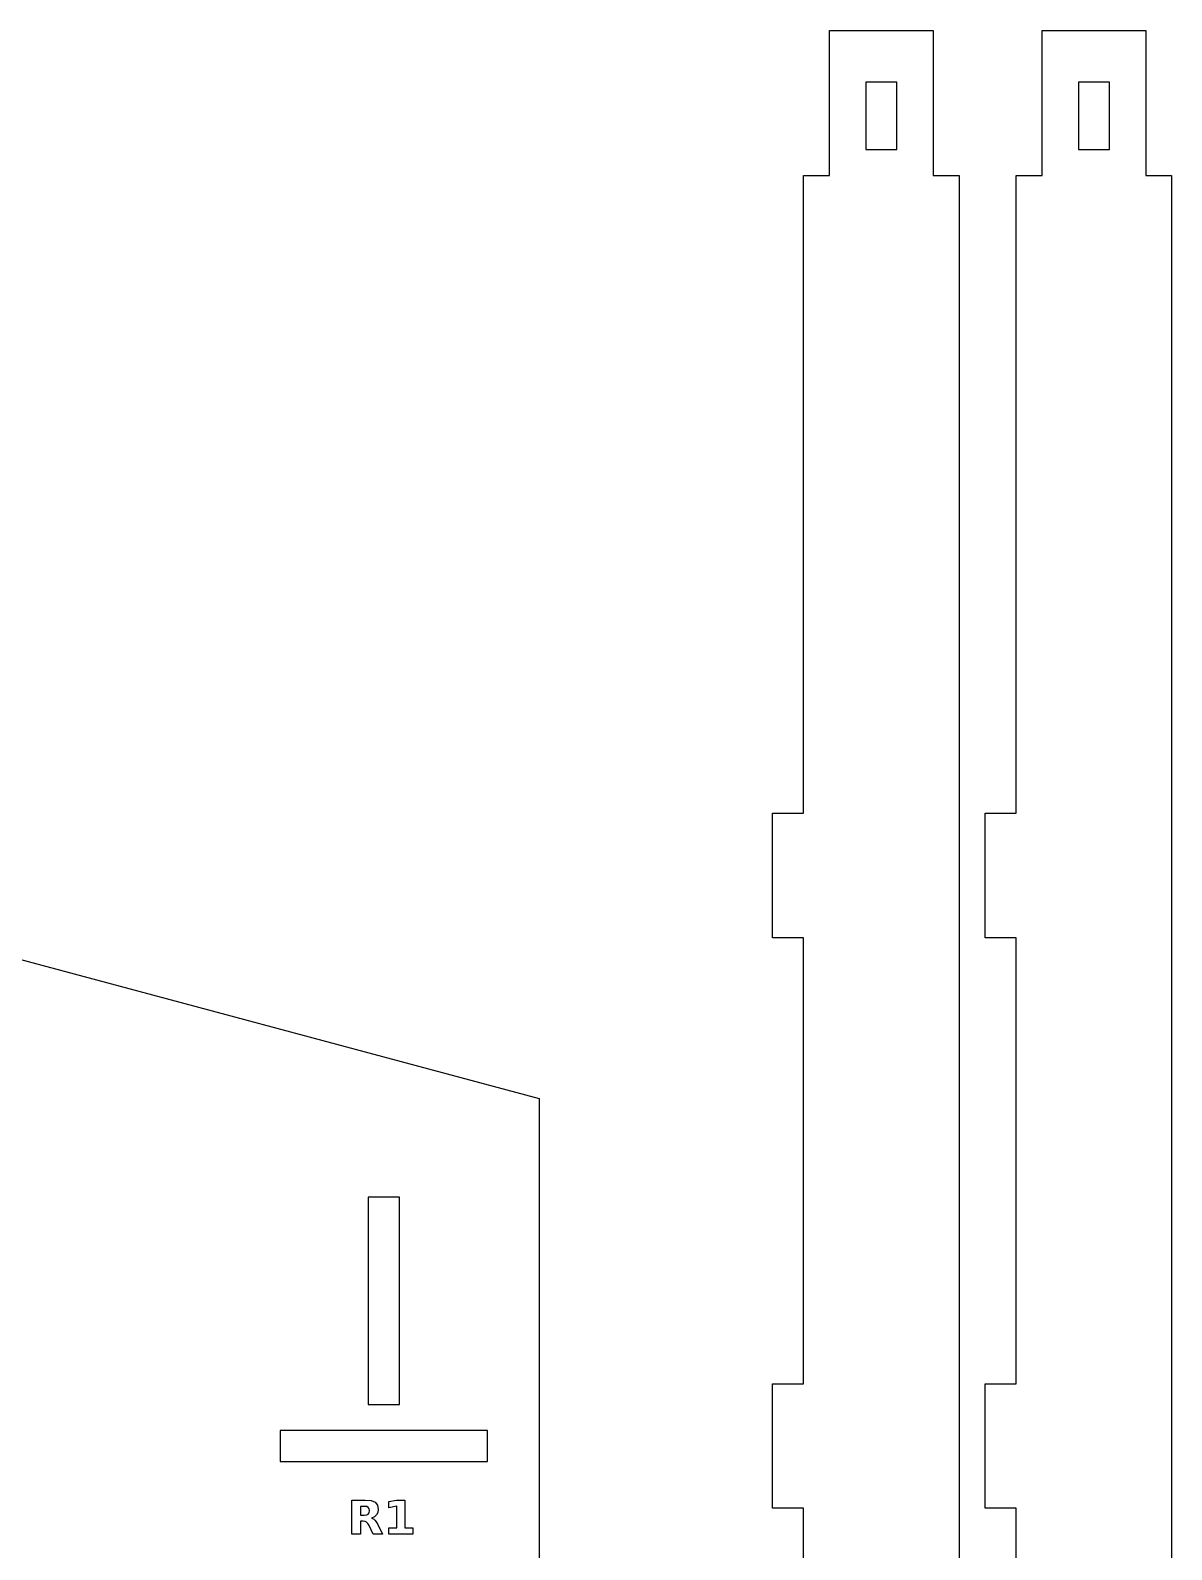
# Model space of a CAD drawing. Header units: millimetres. Extents: x 12 to 1034, y 12 to 869.
# Drawn here: x 814.3 to 1034.5, y 515.5 to 808.5 of the extents above; entities that cross this region are included whole.
import ezdxf

# ---------------------------------------------------------------- set-up
doc = ezdxf.new("R2010")
doc.units = ezdxf.units.MM
doc.layers.add('CUT', color=1, linetype='Continuous')
doc.layers.add('ENGRAVE', color=5, linetype='Continuous')

msp = doc.modelspace()

# ---------------------------------------------------------------- linework, layer by layer
at = {"layer": 'CUT', "color": 1}
for points in [[(963.5, 437.5), (963.5, 523.5), (957.5, 523.5), (957.5, 547.5), (963.5, 547.5), (963.5, 633.5), (957.5, 633.5), (957.5, 657.5), (963.5, 657.5), (963.5, 780.5), (968.5, 780.5), (968.5, 808.5), (988.5, 808.5), (988.5, 780.5), (993.5, 780.5), (993.5, 40.5)], [(1004.5, 437.5), (1004.5, 523.5), (998.5, 523.5), (998.5, 547.5), (1004.5, 547.5), (1004.5, 633.5), (998.5, 633.5), (998.5, 657.5), (1004.5, 657.5), (1004.5, 780.5), (1009.5, 780.5), (1009.5, 808.5), (1029.5, 808.5), (1029.5, 780.5), (1034.5, 780.5), (1034.5, 40.5)]]:
    msp.add_lwpolyline(points, dxfattribs=at)
for points in [[(981.5, 798.5), (975.5, 798.5), (975.5, 785.5), (981.5, 785.5)], [(1022.5, 798.5), (1016.5, 798.5), (1016.5, 785.5), (1022.5, 785.5)], [(852.5, 12.5), (512.5, 12.5), (452.5, 12.5), (112.5, 12.5), (52.5, 12.5), (12.5, 12.5), (12.5, 42.5), (52.5, 42.5), (52.5, 512.5), (52.5, 555.91), (52.5, 602.5), (482.5, 717.72), (912.5, 602.5), (912.5, 555.91), (912.5, 512.5), (912.5, 42.5), (952.5, 42.5), (952.5, 12.5), (912.5, 12.5)], [(885.5, 543.5), (885.5, 583.5), (879.5, 583.5), (879.5, 543.5)], [(902.5, 538.5), (862.5, 538.5), (862.5, 532.5), (902.5, 532.5)]]:
    msp.add_lwpolyline(points, close=True, dxfattribs=at)
at = {"layer": 'ENGRAVE', "color": 5}
for points in [[(878.02, 520.98), (878.02, 518.5), (876.33, 518.5), (876.33, 525.06), (878.91, 525.06), (880.03, 524.95), (880.81, 524.63), (881.26, 524.06), (881.41, 523.25), (881.34, 522.66), (881.1, 522.18), (880.71, 521.82), (880.15, 521.57), (880.48, 521.44), (880.77, 521.21), (881.05, 520.86), (881.33, 520.36), (882.25, 518.5), (880.45, 518.5), (879.65, 520.13), (879.4, 520.54), (879.16, 520.8), (878.87, 520.94), (878.5, 520.98)], [(883.48, 519.67), (884.98, 519.67), (884.98, 523.91), (883.45, 523.59), (883.45, 524.75), (884.97, 525.06), (886.58, 525.06), (886.58, 519.67), (888.07, 519.67), (888.07, 518.5), (883.48, 518.5)], [(878.73, 522.15), (879.19, 522.2), (879.49, 522.35), (879.67, 522.61), (879.72, 523), (879.67, 523.38), (879.49, 523.64), (879.19, 523.79), (878.73, 523.84), (878.02, 523.84), (878.02, 522.15)]]:
    msp.add_lwpolyline(points, close=True, dxfattribs=at)

doc.saveas('drawing.dxf')
